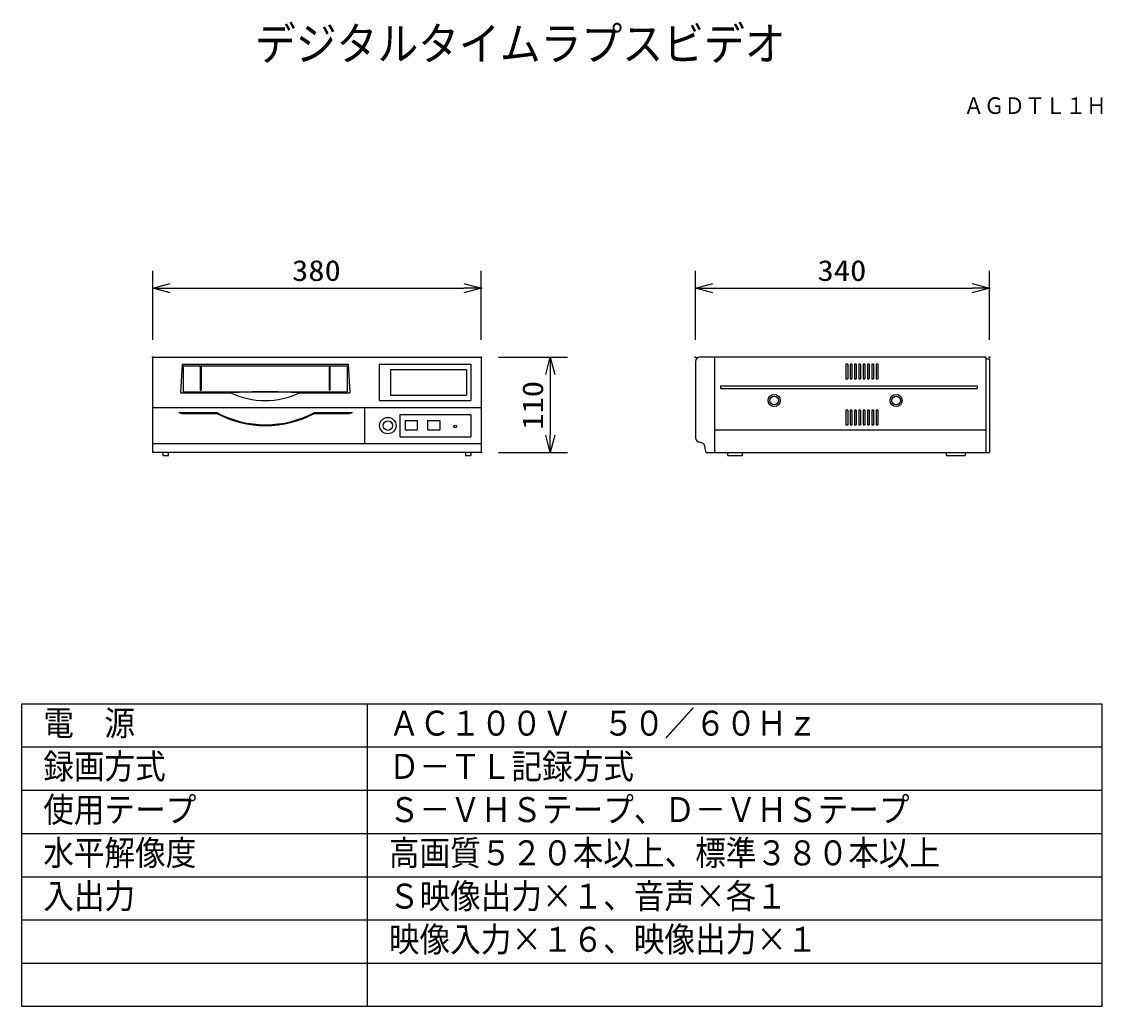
# Model space of a CAD drawing. Units: millimetres, scale not verified. Extents: x -63 to 63, y -57 to 57.
import ezdxf
from ezdxf.enums import TextEntityAlignment as Align

# ---------------------------------------------------------------- set-up
doc = ezdxf.new("R2010")
doc.units = ezdxf.units.MM
doc.header["$LTSCALE"] = 0.190236
doc.header["$PDMODE"] = 32
doc.header["$PDSIZE"] = 0.0951
for name, color, linetype in [('0-0_MOJI1', 2, 'Continuous'), ('0-1_TOUROKU', 1, 'Continuous'), ('0-2_GAIKEI', 1, 'Continuous'), ('0-3_WAKU', 3, 'Continuous'), ('0-4_DEFPOINTS', 7, 'Continuous')]:
    doc.layers.add(name, color=color, linetype=linetype)
doc.styles.add('ＭＳ ゴシック', font='')
doc.styles.get('ＭＳ ゴシック').set_extended_font_data('MS Gothic')

# ---------------------------------------------------------------- blocks, each defined once
blk = doc.blocks.new('_OPEN30')
at = {"layer": '0-4_DEFPOINTS'}
blk.add_line((0, 0), (-1, 0), dxfattribs=at)
blk.add_lwpolyline([(-1, 0.26795), (0, 0), (-1, -0.26795)], dxfattribs=at)

msp = doc.modelspace()

# ---------------------------------------------------------------- linework, layer by layer
at = {"layer": '0-2_GAIKEI', "color": 7}
for p, q in [((-47.32, 7.5683), (-47.32, 18.5684)), ((-47.32, 18.5684), (-9.32, 18.5684)), ((-9.32, 18.5684), (-9.32, 7.5683)), ((15.4896, 18.0684), (15.4896, 9.2683)), ((49.0897, 18.5684), (15.9896, 18.5684)), ((17.6896, 18.5684), (17.6896, 7.5683)), ((49.0897, 18.5684), (49.0897, 7.5683)), ((49.4897, 18.3684), (49.0897, 18.3684)), ((49.4897, 18.3684), (49.4897, 7.5683)), ((-47.32, 12.7683), (-9.32, 12.7683)), ((-22.82, 12.7683), (-22.82, 8.5683)), ((17.6896, 10.1683), (49.0897, 10.1683)), ((16.4396, 8.5683), (15.9896, 8.7683)), ((-9.32, 8.5683), (-47.32, 8.5683)), ((-9.32, 7.5683), (-47.32, 7.5683)), ((-46.12, 7.2183), (-46.12, 7.5683)), ((-45.52, 7.2183), (-45.52, 7.5683)), ((-11.12, 7.5683), (-11.12, 7.2183)), ((-10.52, 7.5683), (-10.52, 7.2183)), ((16.4396, 8.5683), (16.6896, 7.5683)), ((16.6896, 7.5683), (49.4897, 7.5683)), ((19.2146, 7.2183), (19.2146, 7.5683)), ((20.9146, 7.2183), (20.9146, 7.5683)), ((44.4897, 7.5683), (44.4897, 7.2183)), ((46.6897, 7.5683), (46.6897, 7.2183)), ((-46.12, 7.2183), (-45.52, 7.2183)), ((-11.12, 7.2183), (-10.52, 7.2183)), ((19.2146, 7.2183), (20.9146, 7.2183)), ((44.4897, 7.2183), (46.6897, 7.2183))]:
    msp.add_line(p, q, dxfattribs=at)
at = {"layer": '0-2_GAIKEI'}
for p, q in [((-43.92, 17.7683), (-44.12, 14.4683)), ((-43.92, 17.7683), (-24.72, 17.7683)), ((-43.82, 17.5683), (-43.82, 14.5683)), ((-43.82, 17.5683), (-24.82, 17.5683)), ((-41.82, 17.5683), (-41.82, 14.7683)), ((-41.72, 17.5683), (-41.72, 14.7683)), ((-26.92, 17.5683), (-26.92, 14.7683)), ((-26.82, 17.5683), (-26.82, 14.7683)), ((-24.82, 17.5683), (-24.82, 14.5683)), ((-24.72, 17.7683), (-24.52, 14.4683)), ((-21.12, 17.7683), (-10.52, 17.7683)), ((-21.12, 17.7683), (-21.12, 13.5683)), ((-10.52, 17.7683), (-10.52, 13.5683)), ((32.8897, 17.7683), (32.8897, 16.0683)), ((33.0897, 17.7683), (32.8897, 17.7683)), ((33.0897, 17.7683), (33.0897, 16.0683)), ((33.3897, 17.7683), (33.3897, 16.0683)), ((33.5897, 17.7683), (33.3897, 17.7683)), ((33.5897, 17.7683), (33.5897, 16.0683)), ((33.8897, 17.7683), (33.8897, 16.0683)), ((34.0897, 17.7683), (33.8897, 17.7683)), ((34.0897, 17.7683), (34.0897, 16.0683)), ((34.3897, 17.7683), (34.3897, 16.0683)), ((34.5897, 17.7683), (34.3897, 17.7683)), ((34.5897, 17.7683), (34.5897, 16.0683)), ((34.8897, 17.7683), (34.8897, 16.0683)), ((35.0897, 17.7683), (34.8897, 17.7683)), ((35.0897, 17.7683), (35.0897, 16.0683)), ((35.3897, 17.7683), (35.3897, 16.0683)), ((35.5897, 17.7683), (35.3897, 17.7683)), ((35.5897, 17.7683), (35.5897, 16.0683)), ((35.8897, 17.7683), (35.8897, 16.0683)), ((36.0897, 17.7683), (35.8897, 17.7683)), ((36.0897, 17.7683), (36.0897, 16.0683)), ((36.3897, 17.7683), (36.3897, 16.0683)), ((36.5897, 17.7683), (36.3897, 17.7683)), ((36.5897, 17.7683), (36.5897, 16.0683)), ((-19.82, 17.1683), (-11.02, 17.1683)), ((-19.82, 17.1683), (-19.82, 14.1683)), ((-11.02, 17.1683), (-11.02, 14.1683)), ((18.3896, 15.2683), (18.3896, 14.9683)), ((18.3896, 15.2683), (48.0897, 15.2683)), ((32.8897, 16.0683), (33.0897, 16.0683)), ((33.3897, 16.0683), (33.5897, 16.0683)), ((33.8897, 16.0683), (34.0897, 16.0683)), ((34.3897, 16.0683), (34.5897, 16.0683)), ((34.8897, 16.0683), (35.0897, 16.0683)), ((35.3897, 16.0683), (35.5897, 16.0683)), ((35.8897, 16.0683), (36.0897, 16.0683)), ((36.3897, 16.0683), (36.5897, 16.0683)), ((48.0897, 15.2683), (48.0897, 14.9683)), ((-44.12, 14.4683), (-38.32, 14.4683)), ((-43.82, 14.5683), (-24.82, 14.5683)), ((-41.82, 14.7683), (-41.72, 14.7683)), ((-30.32, 14.4683), (-24.52, 14.4683)), ((-26.92, 14.7683), (-26.82, 14.7683)), ((-19.82, 14.1683), (-11.02, 14.1683)), ((18.3896, 14.9683), (48.0897, 14.9683)), ((-21.12, 13.5683), (-10.52, 13.5683)), ((-44.32, 12.1683), (-39.92, 12.1683)), ((-43.82, 12.0683), (-39.92, 12.0683)), ((-28.62, 12.1683), (-24.22, 12.1683)), ((-28.62, 12.0683), (-24.72, 12.0683)), ((-18.72, 11.9683), (-18.72, 9.3683)), ((-18.72, 11.9683), (-10.52, 11.9683)), ((-18.12, 11.2683), (-16.72, 11.2683)), ((-18.12, 11.2683), (-18.12, 10.1683)), ((-16.72, 11.2683), (-16.72, 10.1683)), ((-15.52, 11.2683), (-15.52, 10.1683)), ((-15.52, 11.2683), (-14.12, 11.2683)), ((-14.12, 11.2683), (-14.12, 10.1683)), ((-10.52, 11.9683), (-10.52, 9.3683)), ((33.0897, 12.4683), (32.8897, 12.4683)), ((33.0897, 12.4683), (33.0897, 10.7683)), ((33.3897, 12.4683), (33.3897, 10.7683)), ((33.5897, 12.4683), (33.3897, 12.4683)), ((33.5897, 12.4683), (33.5897, 10.7683)), ((34.0897, 12.4683), (33.8897, 12.4683)), ((33.8897, 12.4683), (33.8897, 10.7683)), ((34.0897, 12.4683), (34.0897, 10.7683)), ((34.5897, 12.4683), (34.3897, 12.4683)), ((34.3897, 12.4683), (34.3897, 10.7683)), ((34.5897, 12.4683), (34.5897, 10.7683)), ((34.8897, 12.4683), (34.8897, 10.7683)), ((35.0897, 12.4683), (34.8897, 12.4683)), ((35.0897, 12.4683), (35.0897, 10.7683)), ((35.3897, 12.4683), (35.3897, 10.7683)), ((35.5897, 12.4683), (35.3897, 12.4683)), ((35.5897, 12.4683), (35.5897, 10.7683)), ((35.8897, 12.4683), (35.8897, 10.7683)), ((36.0897, 12.4683), (35.8897, 12.4683)), ((36.0897, 12.4683), (36.0897, 10.7683)), ((36.3897, 12.4683), (36.3897, 10.7683)), ((36.5897, 12.4683), (36.3897, 12.4683)), ((36.5897, 12.4683), (36.5897, 10.7683)), ((-18.12, 10.1683), (-16.72, 10.1683)), ((-15.52, 10.1683), (-14.12, 10.1683)), ((33.3897, 10.7683), (33.5897, 10.7683)), ((33.8897, 10.7683), (34.0897, 10.7683)), ((34.3897, 10.7683), (34.5897, 10.7683)), ((34.8897, 10.7683), (35.0897, 10.7683)), ((35.3897, 10.7683), (35.5897, 10.7683)), ((35.8897, 10.7683), (36.0897, 10.7683)), ((36.3897, 10.7683), (36.5897, 10.7683)), ((-18.72, 9.3683), (-10.52, 9.3683))]:
    msp.add_line(p, q, dxfattribs=at)
msp.add_lwpolyline([(32.8897, 12.4683), (32.8897, 10.7683), (33.0897, 10.7683)], dxfattribs=at)
for centre, radius in [((24.5896, 13.5683), 0.7), ((24.5896, 13.5683), 0.5), ((38.6897, 13.5683), 0.7), ((38.6897, 13.5683), 0.5), ((-20.12, 10.6683), 0.95), ((-20.12, 10.6683), 0.55), ((-12.32, 10.5683), 0.15)]:
    msp.add_circle(centre, radius, dxfattribs=at)
at = {"layer": '0-2_GAIKEI', "color": 7}
for centre, start, end in [((15.9896, 18.0684), 90, 180), ((15.9896, 9.2683), 180, 270)]:
    msp.add_arc(centre, 0.5, start, end, dxfattribs=at)
at = {"layer": '0-2_GAIKEI'}
for centre, radius, start, end in [((-34.32, -65.4818), 80.0501, 87.13581, 92.86419), ((-34.32, 22.9072), 9.3389, 244.63923, 295.36077), ((-43.82, 13.3683), 1.3, 247.38014, 270), ((-34.27, 22.8693), 12.1009, 242.16625, 297.83375), ((-34.27, 22.7693), 12.1009, 242.16625, 297.83375), ((-24.72, 13.3683), 1.3, 270, 292.61986)]:
    msp.add_arc(centre, radius, start, end, dxfattribs=at)
at = {"layer": '0-3_WAKU'}
for p, q in [((-47.32, 20.5684), (-47.32, 28.5684)), ((-9.32, 20.5684), (-9.32, 28.5684)), ((15.4896, 20.5684), (15.4896, 28.5684)), ((49.4897, 20.5684), (49.4897, 28.5684)), ((-45.32, 26.5684), (-11.32, 26.5684)), ((17.4896, 26.5684), (47.4897, 26.5684)), ((-7.32, 18.5684), (0.68, 18.5684)), ((-1.32, 16.5683), (-1.32, 9.5683)), ((-7.32, 7.5683), (0.68, 7.5683))]:
    msp.add_line(p, q, dxfattribs=at)
at = {"layer": '0-3_WAKU', "color": 4}
for p, q in [((-62.5001, -21.5), (-62.5001, -56.5001)), ((-62.5001, -21.5), (62.5001, -21.5)), ((-22.5, -21.5), (-22.5, -56.5001)), ((62.5001, -21.5), (62.5001, -56.5001)), ((62.5001, -56.5001), (-62.5001, -56.5001))]:
    msp.add_line(p, q, dxfattribs=at)
at = {"layer": '0-3_WAKU', "color": 1}
for p, q in [((-62.5001, -26.5), (62.5001, -26.5)), ((-62.5001, -31.5001), (62.5001, -31.5001)), ((-62.5001, -36.5001), (62.5001, -36.5001)), ((-62.5001, -41.5001), (62.5001, -41.5001)), ((-62.5001, -46.5001), (62.5001, -46.5001)), ((-62.5001, -51.5001), (62.5001, -51.5001))]:
    msp.add_line(p, q, dxfattribs=at)
at = {"layer": '0-4_DEFPOINTS'}
for p in [(-9.32, 26.5684), (49.4897, 26.5684), (-47.32, 18.5684), (-9.32, 18.5684), (15.4896, 18.5684), (49.4897, 18.5684), (-9.32, 7.5683), (-1.32, 7.5683)]:
    msp.add_point(p, dxfattribs=at)

# ---------------------------------------------------------------- block references
at = {"layer": '0-3_WAKU', "xscale": 2, "yscale": 2}
for p, rotation in [((-47.32, 26.5684), 180), ((15.4896, 26.5684), 180), ((-1.32, 18.5684), 90), ((-1.32, 7.5683), 270)]:
    msp.add_blockref('_OPEN30', p, dxfattribs=dict(at, rotation=rotation))
for p in [(-9.32, 26.5684), (49.4897, 26.5684)]:
    msp.add_blockref('_OPEN30', p, dxfattribs=at)

# ---------------------------------------------------------------- texts
at = {"layer": '0-0_MOJI1', "style": 'ＭＳ ゴシック', "width": 0.9}
for s, height, p in [('デジタルタイムラプスビデオ', 3.848, (-35.5001, 51.7599)), ('電  源', 2.887, (-60.0001, -26.0552)), ('ＡＣ１００Ｖ  ５０／６０Ｈｚ', 2.887, (-20, -26.0552)), ('録画方式', 2.887, (-60.0001, -31.0552)), ('Ｄ－ＴＬ記録方式', 2.887, (-20, -31.0552)), ('使用テープ', 2.887, (-60.0001, -36.0552)), ('Ｓ－ＶＨＳテープ、Ｄ－ＶＨＳテープ', 2.887, (-20, -36.0552)), ('水平解像度', 2.887, (-60.0001, -41.0552)), ('高画質５２０本以上、標準３８０本以上', 2.887, (-20, -41.0552)), ('入出力', 2.887, (-60.0001, -46.0552)), ('Ｓ映像出力×１、音声×各１', 2.887, (-20, -46.0552)), ('映像入力×１６、映像出力×１', 2.887, (-20, -51.0552))]:
    msp.add_text(s, height=height, dxfattribs=at).set_placement(p, align=Align.BOTTOM_LEFT)
at = {"layer": '0-1_TOUROKU', "style": 'ＭＳ ゴシック', "width": 0.9}
msp.add_text('ＡＧＤＴＬ１Ｈ', height=1.925, dxfattribs=at).set_placement((46.5, 46.13), align=Align.BOTTOM_LEFT)
at = {"layer": '0-3_WAKU', "style": 'ＭＳ ゴシック', "width": 1.15}
for s, p in [('380', (-31.2072, 26.6779)), ('340', (29.6025, 26.6779))]:
    msp.add_text(s, height=2.406, dxfattribs=at).set_placement(p, align=Align.BOTTOM_LEFT)
msp.add_text('110', height=2.406, rotation=90, dxfattribs=at).set_placement((-1.4295, 10.1812), align=Align.BOTTOM_LEFT)

doc.saveas('drawing.dxf')
